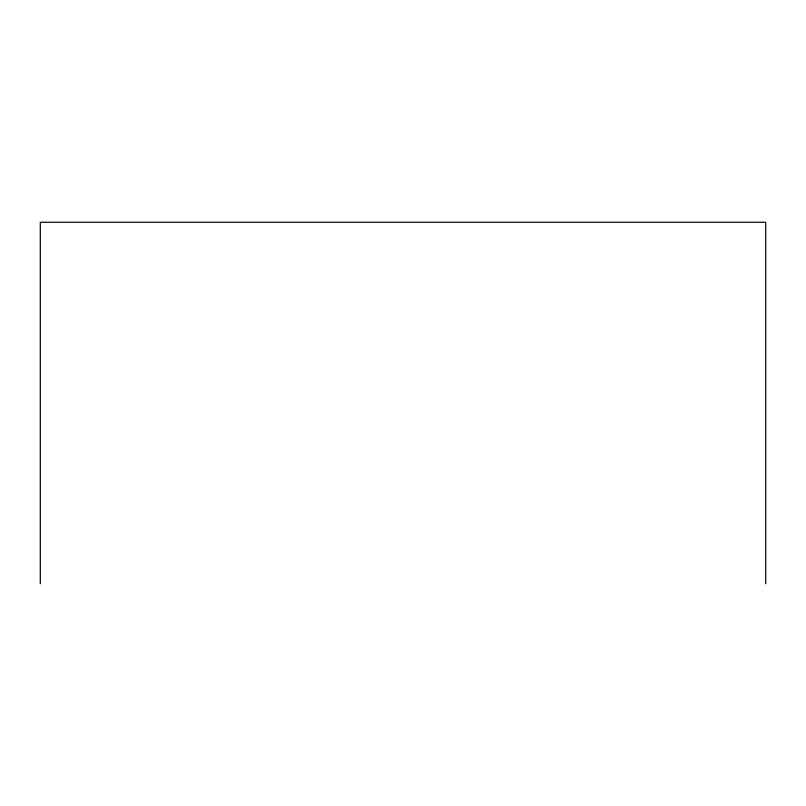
<?xml version="1.0" encoding="UTF-8"?>
<svg xmlns="http://www.w3.org/2000/svg" width="806" height="806" viewBox="0 0 806 806"><rect width="100%" height="100%" fill="white"/><g stroke="black" fill="none" stroke-linecap="round" stroke-linejoin="round"><path stroke-width="1.21" d="M765.7 583.756L765.7 222.244L40.3 222.244L40.3 583.756"/></g></svg>
